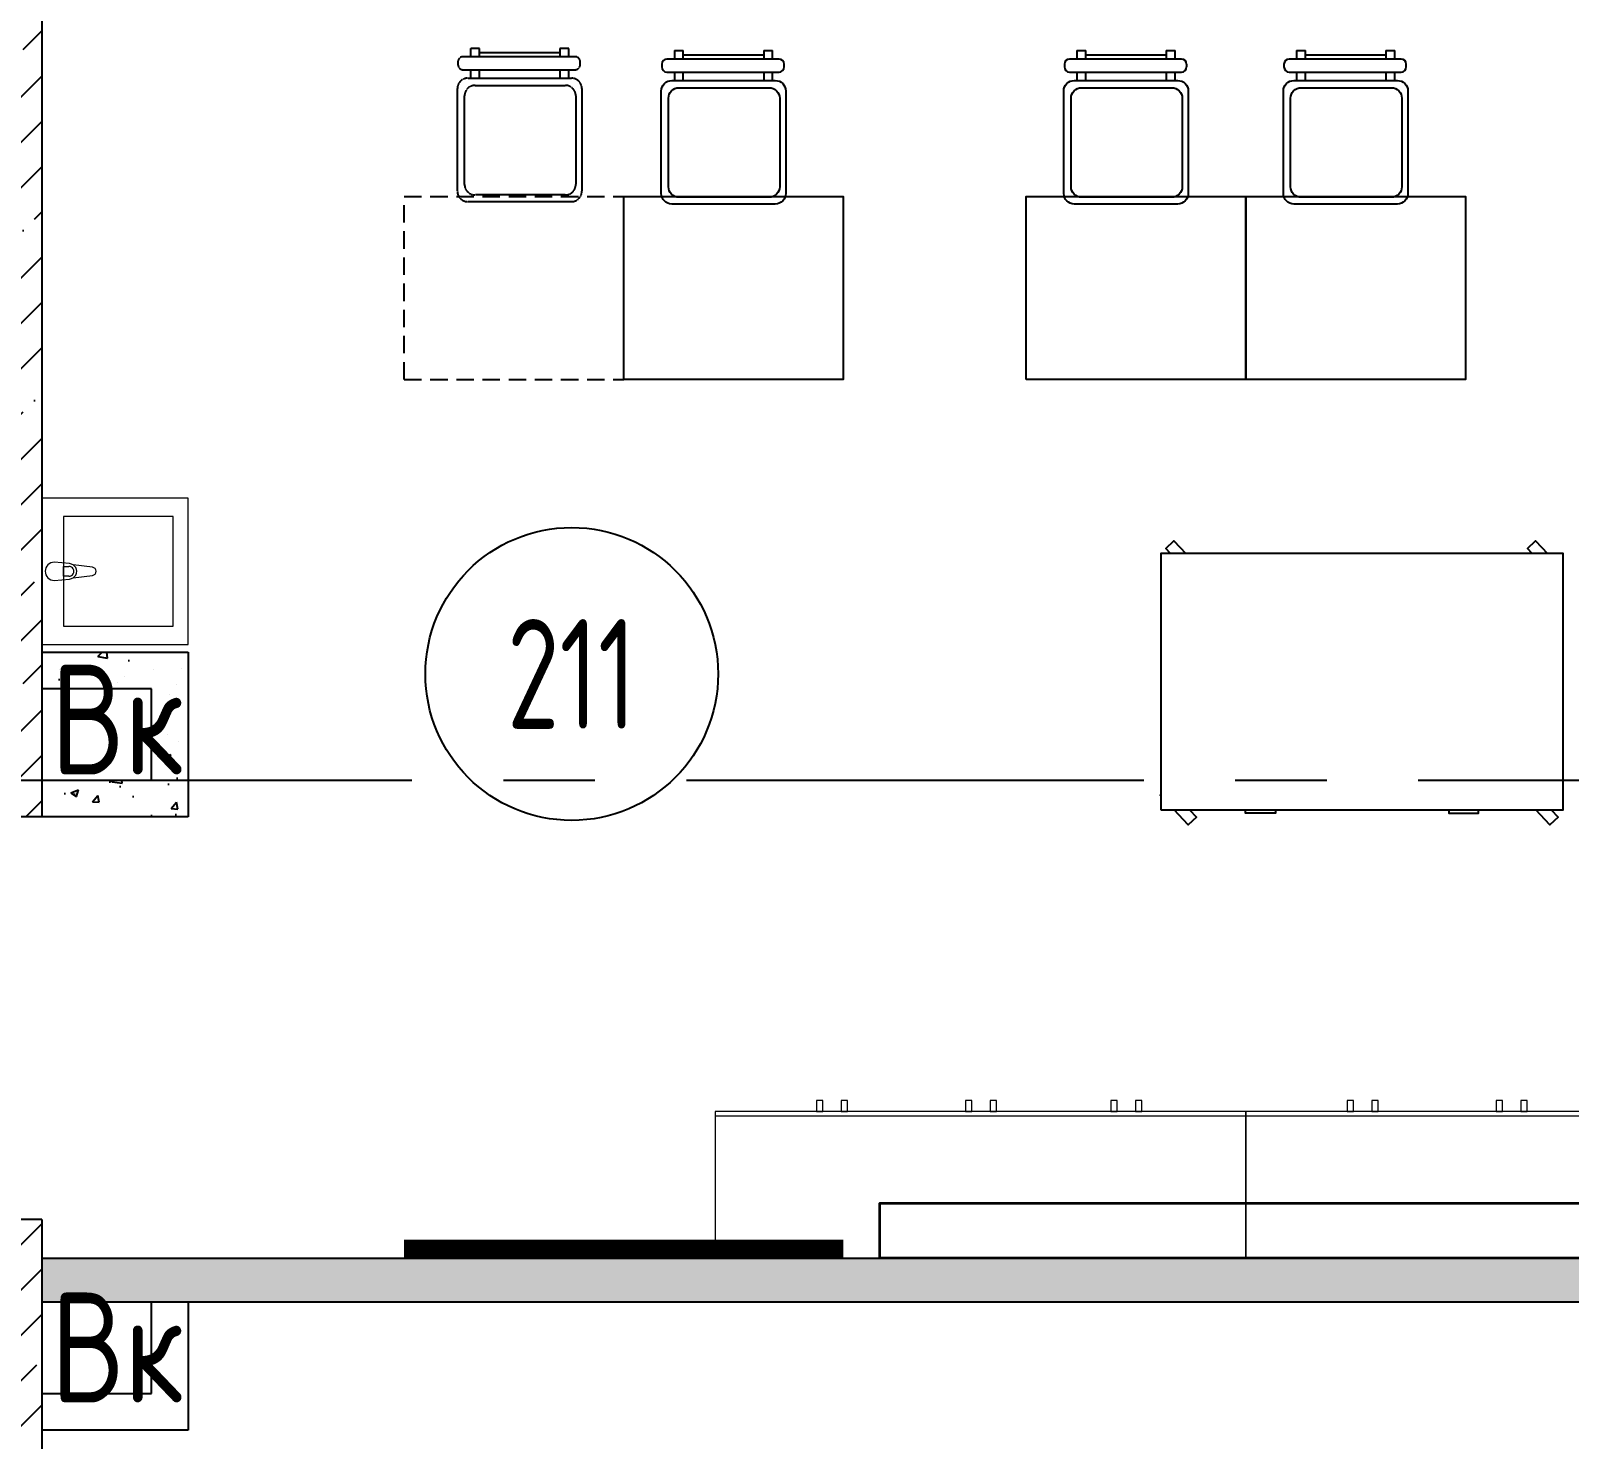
# Model space of a CAD drawing. Header units: millimetres. Extents: x -9318 to 9016603, y 0 to 838141.
# Drawn here: x 119477 to 123681, y 289773 to 293620 of the extents above; entities that cross this region are included whole.
import ezdxf
from ezdxf.enums import TextEntityAlignment as Align

# ---------------------------------------------------------------- set-up
doc = ezdxf.new("R2010")
doc.units = ezdxf.units.MM
for name, pattern in [('CENTER', [2, 1.25, -0.25, 0.25, -0.25]), ('HIDDEN', [6, 4, -2]), ('HIDDEN2', [4.7625, 3.175, -1.5875])]:
    doc.linetypes.add(name, pattern=pattern)
doc.layers.add('АР_Номер помещения', color=1, linetype='Continuous', lineweight=25)
doc.layers.add('Сан.техника', color=151, linetype='Continuous', lineweight=9)
doc.styles.add('ICOCPEUR', font='isocpeur.ttf')
doc.styles.add('ISOCPEUR', font='isocpeur.ttf', dxfattribs={"width": 0.7})
pattern_1 = [(50, (140697.8, 216407.27), (215.17805, -18.82564), [22.5, -247.5]), (355, (140697.8, 216407.27), (-41.6254, 225.65764), [18, -198]), (100.45144, (140715.72, 216405.7), (173.55265, 206.832), [19.12206, -210.34263]), (46.1842, (140697.8, 216467.27), (320.1724, -49.6558), [33.75, -371.25]), (96.63564, (140724.47, 216463.14), (280.3986, 292.2356), [28.6831, -315.5141]), (351.18416, (140697.8, 216467.27), (280.3986, 292.2356), [27, -297]), (21, (140727.8, 216452.27), (179.0721, -120.78567), [22.5, -247.5]), (326, (140727.8, 216452.27), (72.9946, 217.545), [18, -198]), (71.45144, (140742.72, 216442.2), (252.0667, 96.75935), [19.12206, -210.34263]), (37.5, (140697.79, 216407.274), (3.64796, 99.868156), [0, -195.6, 0, -201, 0, -198.75]), (7.5, (140697.79, 216407.27), (78.92086, 118.32351), [0, -114.6, 0, -191.1, 0, -75.75]), (327.5, (140630.89, 216407.274), (160.14673, -6.76646), [0, -75, 0, -234, 0, -310.5]), (317.5, (140600.9, 216407.27), (174.95585, 30.0315), [0, -97.5, 0, -155.4, 0, -220.5])]

# ---------------------------------------------------------------- blocks, each defined once
blk = doc.blocks.new('*U1148')
at = {"layer": 'АР_Номер помещения', "color": 8}
blk.add_circle((-14199.1, 5340.9), 400, dxfattribs=at)
at = {"color": 8, "style": 'ISOCPEUR', "width": 0.7, "flags": 1}
blk.add_attdef('КАТЕГОРИЯ', (-499.2, -2092.2), '', height=250, dxfattribs=at)
at = {"layer": 'АР_Номер помещения', "color": 8, "style": 'ISOCPEUR', "width": 0.7}
blk.add_attdef('НОМЕР_ПОМЕЩЕНИЯ', text='', height=300, dxfattribs=at).set_placement((-14199.1, 5340.9), align=Align.MIDDLE_CENTER)
blk = doc.blocks.new('сан.техника')
at = {"layer": 'Сан.техника', "color": 8, "linetype": 'Continuous', "lineweight": 5}
for p, q in [((24.9, 175), (-17, 171)), ((24.9, 175), (-17, 171)), ((-26.6, 167.7), (-79.5, 161.1)), ((-26.6, 167.7), (-79.5, 161.1)), ((-79.5, 138.9), (-26.6, 132.3)), ((-79.5, 138.9), (-26.6, 132.3)), ((-17, 129), (24.9, 125)), ((-17, 129), (24.9, 125)), ((-14.9, 163.6), (0, 163.6)), ((-14.9, 163.6), (0, 163.6)), ((0, 136.4), (-14.9, 136.4)), ((0, 136.4), (-14.9, 136.4)), ((0, 163.6), (0, 136.4)), ((0, 163.6), (0, 136.4))]:
    blk.add_line(p, q, dxfattribs=at)
for points in [[(59, 350), (-341, 350), (-341, -50), (59, -50)], [(0, 300), (-300.1, 300), (-300.1, 0), (0, 0)], [(0, 300), (-300.1, 300), (-300.1, 0), (0, 0)]]:
    blk.add_lwpolyline(points, close=True, dxfattribs=at)
for centre, radius, start, end in [((-15.1, 150), 21.1, 95.1693, 122.7707), ((-15.1, 150), 21.1, 95.1693, 122.7707), ((24.9, 150), 25, 269.9997, 89.9997), ((24.9, 150), 25, 269.9997, 89.9997), ((-78.1, 150), 11.2, 97.1386, 262.8608), ((-78.1, 150), 11.2, 97.1386, 262.8608), ((-15.1, 150), 21.1, 122.7707, 237.2287), ((-15.1, 150), 21.1, 122.7707, 237.2287), ((-14.9, 150), 13.6, 89.9997, 269.9997), ((-14.9, 150), 13.6, 89.9997, 269.9997), ((-15.1, 150), 21.1, 237.2287, 264.8301), ((-15.1, 150), 21.1, 237.2287, 264.8301)]:
    blk.add_arc(centre, radius, start, end, dxfattribs=at)
blk = doc.blocks.new('тумба 1450х400х750')
at = {"color": 8, "lineweight": 15, "ltscale": 100}
blk.add_line((-12776, 30271.1), (-14226, 30271.1), dxfattribs=at)
for points in [[(-13948.9, 30283.1), (-13931.6, 30283.1), (-13931.6, 30313.3), (-13948.9, 30313.3)], [(-13881.3, 30283.1), (-13863.9, 30283.1), (-13863.9, 30313.3), (-13881.3, 30313.3)], [(-13541.9, 30283.1), (-13524.5, 30283.1), (-13524.5, 30313.3), (-13541.9, 30313.3)], [(-13474.2, 30283.1), (-13456.9, 30283.1), (-13456.9, 30313.3), (-13474.2, 30313.3)], [(-13145, 30283.1), (-13127.6, 30283.1), (-13127.6, 30313.3), (-13145, 30313.3)], [(-13077.3, 30283.1), (-13060, 30283.1), (-13060, 30313.3), (-13077.3, 30313.3)], [(-12776, 29883.1), (-12776, 30283.1), (-14226, 30283.1), (-14226, 29883.1)]]:
    blk.add_lwpolyline(points, close=True, dxfattribs=at)
blk = doc.blocks.new('стол игровой 1100х700')
at = {"color": 8}
blk.add_lwpolyline([(-13226.6, -58670.8), (-12126.6, -58670.8), (-12126.6, -57970.8), (-13226.6, -57970.8)], close=True, dxfattribs=at)
for points in [[(-13200.3, -57970.8), (-13213, -57957.3), (-13190.7, -57936.2), (-13158, -57970.8)], [(-12212, -57970.8), (-12224.8, -57957.3), (-12202.5, -57936.2), (-12169.8, -57970.8)], [(-13226.6, -58632.2), (-13228.2, -58630.5), (-13226.6, -58628.9)], [(-13147.9, -58670.8), (-13129.2, -58690.6), (-13151.5, -58711.7), (-13190.1, -58670.8)], [(-12913.3, -58670.8), (-12913.3, -58679.8), (-12995.1, -58679.8), (-12995.1, -58670.8)], [(-12439.8, -58670.8), (-12439.8, -58679.8), (-12358, -58679.8), (-12358, -58670.8)], [(-12159.6, -58670.8), (-12141, -58690.6), (-12163.3, -58711.7), (-12201.9, -58670.8)]]:
    blk.add_lwpolyline(points, dxfattribs=at)
blk = doc.blocks.new('стул №3-5')
at = {"color": 8, "linetype": 'ByBlock', "extrusion": (-6.19742e-05, 0.000470712, 1)}
for p, q in [((-15372.7, 16664.9, 196.8), (-15348.5, 16664.9, 196.8)), ((-15372.7, 16664.9, 196.8), (-15372.7, 16641.7, 196.8)), ((-15348.5, 16641.7, 196.8), (-15348.5, 16664.9, 196.8)), ((-15348.5, 16653.3, 196.8), (-15128.7, 16653.3, 196.8)), ((-15128.7, 16664.9, 196.8), (-15104.4, 16664.9, 196.8)), ((-15128.7, 16664.9, 196.8), (-15128.7, 16641.7, 196.8)), ((-15104.4, 16641.7, 196.8), (-15104.4, 16664.9, 196.8)), ((-15407, 16627.7, 196.8), (-15407, 16619.9, 196.8)), ((-15086.8, 16641.7, 196.8), (-15393.1, 16641.7, 196.8)), ((-15072.8, 16619.9, 196.8), (-15072.8, 16627.7, 196.8)), ((-15393.1, 16605.9, 196.8), (-15086.8, 16605.9, 196.9)), ((-15372.7, 16605.9, 196.8), (-15372.7, 16583.2, 196.9)), ((-15348.5, 16583.2, 196.9), (-15348.5, 16605.9, 196.8)), ((-15128.7, 16605.9, 196.9), (-15128.7, 16583.2, 196.9)), ((-15104.4, 16583.2, 196.9), (-15104.4, 16605.9, 196.9))]:
    blk.add_line(p, q, dxfattribs=at)
at = {"color": 8, "ltscale": 100, "extrusion": (-6.19742e-05, 0.000470712, 1), "elevation": 205.6}
for points in [[(-15379.9, 16582.9), (-15097, 16582.9, -0.414169), (-15068.3, 16554.2), (-15068.3, 16274.2, -0.414258), (-15097, 16245.5), (-15379.9, 16245.5, -0.414169), (-15408.6, 16274.2), (-15408.6, 16554.2, -0.414258)], [(-15360.2, 16563.2), (-15113.6, 16563.2, -0.414214), (-15084.9, 16534.4), (-15084.9, 16292.6, -0.414214), (-15113.6, 16263.9), (-15360.2, 16263.9, -0.414214), (-15388.9, 16292.6), (-15388.9, 16534.4, -0.414214)]]:
    blk.add_lwpolyline(points, format="xyb", close=True, dxfattribs=at)
at = {"color": 8, "linetype": 'ByBlock', "extrusion": (-6.19742e-05, 0.000470712, 1)}
for centre, start, end in [((-15393, 16627.6, 205.6), 90, 180), ((-15393, 16619.8, 205.6), 180, 270), ((-15086.8, 16627.6, 205.6), 0, 90), ((-15086.8, 16619.8, 205.6), 270, 0)]:
    blk.add_arc(centre, 13.9, start, end, dxfattribs=at)
blk = doc.blocks.new('_стол№3-№5')
at = {"color": 8}
blk.add_lwpolyline([(-169868.3, 526261.4), (-169368.3, 526261.4), (-169368.3, 525661.4), (-169868.3, 525661.4)], close=True, dxfattribs=at)
blk = doc.blocks.new('_Стул резерв')
at = {"color": 8, "linetype": 'HIDDEN', "ltscale": 0.1, "extrusion": (6.19742e-05, -0.000470712, 1)}
for p, q in [((-31.6, 45, 0), (-31.6, 37.1, 0)), ((288.6, 58.9, 0), (-17.6, 58.9, 0)), ((0, 81.6, 0), (0, 58.9, 0)), ((24.3, 58.9, 0), (24.3, 81.6, 0)), ((244, 81.6, 0), (244, 58.9, 0)), ((268.3, 58.9, 0), (268.3, 81.6, 0)), ((302.6, 37.1, 0), (302.6, 45, 0)), ((-17.6, 23.2, 0), (288.6, 23.2, 0)), ((0, 23.2, 0), (0, 0)), ((24.3, 0, 0), (0, 0)), ((24.3, 0, 0), (24.3, 23.2, 0)), ((244, 11.6, 0), (24.3, 11.6, 0)), ((244, 23.2, 0), (244, 0, 0)), ((268.3, 0, 0), (244, 0, 0)), ((268.3, 0, 0), (268.3, 23.2, 0))]:
    blk.add_line(p, q, dxfattribs=at)
for points in [[(275.5, 81.9), (-7.4, 81.9, -0.414169), (-36.1, 110.6), (-36.1, 390.6, -0.414258), (-7.4, 419.3), (275.5, 419.3, -0.414169), (304.2, 390.6), (304.2, 110.6, -0.414258)], [(255.8, 101.6), (9.2, 101.6, -0.414214), (-19.5, 130.3), (-19.5, 372.2, -0.414214), (9.2, 400.9), (255.8, 400.9, -0.414214), (284.5, 372.2), (284.5, 130.3, -0.414214)]]:
    blk.add_lwpolyline(points, format="xyb", close=True, dxfattribs=at)
for centre, start, end in [((-17.6, 45), 90, 180), ((288.6, 45, 0), 0, 90), ((-17.6, 37.1), 180, 270), ((288.6, 37.1, 0), 270, 0)]:
    blk.add_arc(centre, 13.9, start, end, dxfattribs=at)
blk = doc.blocks.new('_стол.резерв')
at = {"color": 8, "linetype": 'HIDDEN2', "ltscale": 15}
for p, q in [((-20, 500), (-20, 0)), ((580, 500), (-20, 500)), ((580, 500), (580, 0)), ((580, 0), (-20, 0))]:
    blk.add_line(p, q, dxfattribs=at)

msp = doc.modelspace()

# ---------------------------------------------------------------- hatches: boundary and pattern name
at = {"ltscale": 100}
h = msp.add_hatch(dxfattribs=at)
h.set_pattern_fill('ANSI35', color=256, scale=700)
h.set_pattern_definition([(45, (-887755.71, 381612.85), (-123.743687, 123.743687), []), (45, (-887631.97, 381612.85), (-123.743687, 123.743687), [218.75, -43.75, 0, -43.75])])
h.paths.add_polyline_path([(125997.1, 299092.96), (115497.05, 299092.96), (115497.14, 298892.96), (119307.1, 298892.96), (119307.1, 291472.96), (119507.1, 291472.96), (119507.1, 298892.96), (125797.1, 298892.96), (125997.1, 298892.96)])
h = msp.add_hatch(dxfattribs=at)
h.set_pattern_fill('AR-CONC', color=256, scale=30)
h.set_pattern_definition(pattern_1)
h.paths.add_polyline_path([(119907.1, 291922.96), (119507.1, 291922.96), (119507.1, 291822.96), (119807.1, 291822.96), (119807.1, 291572.96), (119507.1, 291572.96), (119507.1, 291472.96), (119907.1, 291472.96)])
h = msp.add_hatch(dxfattribs=at)
h.set_pattern_fill('ANSI35', color=256, scale=700)
h.set_pattern_definition([(45, (-894245.71, 383372.03), (-123.743687, 123.743687), []), (45, (-894121.97, 383372.03), (-123.743687, 123.743687), [218.75, -43.75, 0, -43.75])])
h.paths.add_polyline_path([(119507.1, 290372.96), (119307.1, 290372.96), (119307.1, 287029.44), (119507.1, 287029.44)])
h = msp.add_hatch(dxfattribs=at)
h.set_pattern_fill('AR-CONC', color=256, scale=30)
h.set_pattern_definition(pattern_1)
h.paths.add_polyline_path([(125797.1, 290267.96), (119507.1, 290267.96), (119507.1, 290147.96), (125797.1, 290147.96)])

# ---------------------------------------------------------------- linework, layer by layer
for p, q in [((119507.1, 298892.96), (119507.1, 291472.96)), ((119507.1, 291922.96), (119907.1, 291922.96)), ((119907.1, 291922.96), (119907.1, 291472.96)), ((119807.1, 291822.96), (119507.1, 291822.96)), ((119807.1, 291572.96), (119807.1, 291822.96)), ((119507.1, 291572.96), (119807.1, 291572.96)), ((119507.1, 291472.96), (119307.1, 291472.96)), ((119907.1, 291472.96), (119507.1, 291472.96)), ((119507.1, 290372.96), (119307.1, 290372.96)), ((119507.1, 290372.96), (119507.1, 287029.44)), ((119807.1, 289897.96), (119807.1, 290147.96)), ((119907.1, 290147.96), (119907.1, 289797.96)), ((119507.1, 289897.96), (119807.1, 289897.96)), ((119907.1, 289797.96), (119507.1, 289797.96))]:
    msp.add_line(p, q, dxfattribs=at)
at = {"linetype": 'CENTER', "ltscale": 1000}
msp.add_line((51268.34, 291572.96), (134865.51, 291572.96), dxfattribs=at)
at = {"lineweight": 35}
msp.add_lwpolyline([(121797.1, 290267.91), (121797.1, 290417.91), (123797.09, 290417.91), (123797.1, 290267.92)], close=True, dxfattribs=at)
at = {"const_width": 50}
msp.add_lwpolyline([(121697.1, 290292.91), (120497.1, 290292.91)], dxfattribs=at)
at = {"ltscale": 100}
for points in [[(119507.1, 290267.96), (125797.1, 290267.96)], [(119507.1, 290147.96), (125797.1, 290147.96)]]:
    msp.add_lwpolyline(points, dxfattribs=at)

# ---------------------------------------------------------------- block references
for name, p, rotation in [('_Стул резерв', (120946.79, 293572.83, 196.83), 180), ('_стол.резерв', (121077.09, 293167.84), 180), ('_стол№3-№5', (647358.51, 462536.18), 89.99999999999999), ('_стол№3-№5', (648458.51, 462536.18), 89.99999999999999), ('_стол№3-№5', (649058.51, 462536.18), 89.99999999999999), ('сан.техника', (119566.13, 292293.77), 180)]:
    msp.add_blockref(name, p, dxfattribs=dict(rotation=rotation))
for name, p in [('стул №3-5', (136608.42, 276901.55)), ('стул №3-5', (137708.42, 276901.55)), ('стул №3-5', (138308.42, 276901.55)), ('стол игровой 1100х700', (135791.48, 350162.99)), ('тумба 1450х400х750', (135573.1, 260384.74)), ('тумба 1450х400х750', (137023.1, 260384.74))]:
    msp.add_blockref(name, p)
ref = msp.add_blockref('*U1148', (135154.28, 286522.44))
ref.add_attrib('НОМЕР_ПОМЕЩЕНИЯ', '211', dxfattribs={"layer": 'АР_Номер помещения', "color": 8, "height": 300, "style": 'ISOCPEUR', "width": 0.7}).set_placement((120955.19, 291863.34), align=Align.MIDDLE_CENTER)

# ---------------------------------------------------------------- texts
at = {"ltscale": 100, "char_height": 300, "attachment_point": 5, "line_spacing_factor": 0.7, "style": 'ICOCPEUR'}
for insert in [(119714.61, 291739.02), (119714.61, 290023.63)]:
    msp.add_mtext('\\A1;{\\W0.8;Вк}', dxfattribs=dict(at, insert=insert))

doc.saveas('drawing.dxf')
